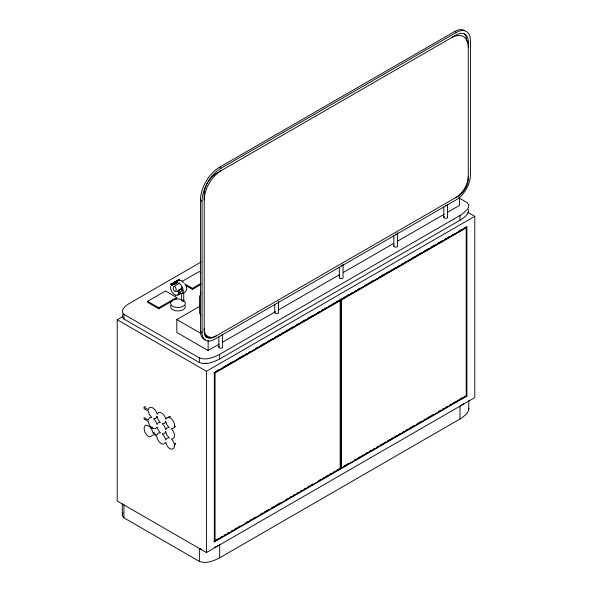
<?xml version="1.0" encoding="UTF-8"?>
<svg xmlns="http://www.w3.org/2000/svg" width="592" height="592" viewBox="0 0 592 592"><rect width="100%" height="100%" fill="white"/><g stroke="black" fill="none" stroke-linecap="round" stroke-linejoin="round"><path stroke-width="0.89" d="M200.377 293.099L201.021 292.248M170.407 286.595C170.259 289.836 172.383 293.913 175.706 295.29M183.749 292.603L183.749 300.758C183.594 301.987 180.715 300.854 182.129 300.144M173.293 283.775L173.493 283.331M173.338 283.087L173.937 283.871M173.641 284.027L173.774 283.731M468.879 400.17L468.657 410.508L466.341 414.185L461.864 417.915L219.676 557.812C213.638 560.942 206.127 564.028 199.386 561.394L123.943 517.83L122.329 515.787L122.884 512.938M173.33 283.131L174.181 283.605M221.245 335.264A1.857 1.073 0 0 0 222.585 334.487L222.585 347.4A1.857 1.073 0 0 1 221.245 348.17L220.254 348.17A1.976 1.14 0 0 1 218.877 347.378L218.87 346.801A1.857 1.073 0 0 1 219.351 346.313M278.558 301.506L278.499 312.865A1.857 1.073 0 0 1 277.16 313.634L276.168 313.627A1.976 1.14 0 0 1 274.799 312.835L274.784 312.265A1.857 1.073 0 0 1 274.969 311.999M343.064 264.35L343.071 277.833A1.857 1.073 0 0 1 341.732 278.61L340.74 278.603A1.976 1.14 0 0 1 339.371 277.811L339.357 277.234A1.857 1.073 0 0 1 339.549 276.975M343.131 264.639L343.071 264.92A1.857 1.073 0 0 1 341.732 265.697L341.236 265.734M397.58 232.871L397.595 246.361A1.857 1.073 0 0 1 396.255 247.13L395.264 247.123A1.976 1.14 0 0 1 393.895 246.331L393.88 245.761A1.857 1.073 0 0 1 394.065 245.495M397.654 233.159L397.595 233.448A1.857 1.073 0 0 1 396.255 234.217L395.264 234.21M447.604 204.321L447.545 217.516A1.857 1.073 0 0 1 446.205 218.293L445.214 218.285A1.976 1.14 0 0 1 443.845 217.493L443.83 216.924A1.857 1.073 0 0 1 444.318 216.428M174.3 427.069C175.831 422.71 169.837 413.882 165.619 418.921C165.42 415.303 159.337 409.131 157.035 414.222C157.021 410.374 149.968 403.611 148.266 409.716L144.137 407.333L144.137 408.813L148.311 411.225L149.413 414.6L151.796 417.597L149.362 417.826L148.281 420.039L144.063 417.604L144.122 419.047L148.289 421.46C148.303 425.315 154.098 432.145 157.095 426.987L158.301 430.199L160.513 432.893L158.086 433.078L156.984 435.172L153.136 432.952C152.011 429.77 150.324 425.737 146.513 425.204A5.609 3.241 60 0 0 144.885 425.789L144.034 428.445L144.87 432.101A5.661 3.271 60 0 0 146.365 434.439C151.508 441.292 152.07 430.495 156.88 436.77C157.183 440.552 162.778 447.5 165.723 442.239C169.26 454.678 179.768 448.211 171.369 438.983C176.749 439.205 174.166 430.747 171.199 428.83L173.53 428.134L175.661 426.284M122.884 314.1L122.329 316.949L123.943 318.992L199.386 362.556C206.127 365.19 213.638 362.104 219.676 358.974L459.999 220.231C463.758 217.782 468.997 214.63 468.812 209.531M171.776 284.352L171.961 284.826M173.471 283.228L174.004 283.368M174.61 282.029L174.588 282.058A0.903 0.377 60 0 0 174.425 282.347A0.903 0.496 60 0 1 174.596 282.029L174.581 282.251A0.903 0.422 60 0 1 174.699 281.97M178.066 294.017L177.659 294.483M171.48 284.456L178.851 280.016L179.716 280.334M178.68 294.342L179.243 293.499L178.666 294.365M178.458 294.424L179.058 293.536M178.562 294.402L179.154 293.528M180.923 289.199L180.271 289.481M173.7 284.005L174.055 283.472M173.952 286.35C172.546 287.712 173.293 290.783 175.04 291.553L175.387 291.501C176.793 290.139 176.053 287.068 174.3 286.299L179.539 283.124M182.551 292.522C184.238 290.642 182.01 284.878 179.006 283.124M180.775 293.499L177.933 295.142L175.78 295.327M175.099 282.177L174.751 283.035L175.417 283.279M178.673 291.279C177.696 293.151 182.995 291.271 181.515 290.102M178.717 291.871L178.51 292.441M463.558 403.788L459.999 406.156L459.999 419.062M176.86 291.449L180.871 289.236M201.065 262.041L129.87 303.148C126.436 305.021 119.214 310.408 123.943 314.345L199.386 357.901C206.127 360.535 213.638 357.457 219.676 354.327L461.864 214.422L467.377 209.442L468.657 207.022L468.812 204.884L466.925 202.494L458.978 197.906M205.283 339.86A17.486 10.094 -60 0 1 200.444 331.328L200.444 200.2A26.855 15.503 -60 0 1 219.432 167.307L454.671 31.494A19.995 11.544 -60 0 1 464.661 30.503M202.072 332.267L202.072 201.139A26.855 15.503 -60 0 1 221.06 168.246L456.299 32.434A19.995 11.544 -60 0 1 470.433 40.596L470.433 174.973A20.372 11.759 -60 0 1 456.032 199.918L214.437 339.401A17.486 10.094 -60 0 1 202.072 332.267L200.444 331.328M171.325 283.923L178.606 279.72A0.903 0.903 0 0 1 179.184 279.602L170.925 284.367A0.903 0.903 0 0 1 171.317 283.923A0.903 0.888 60 0 0 170.955 284.352M172.553 283.901L171.502 284.663L172.649 284.471M173.796 283.886L173.426 283.938M173.671 284.101L174.3 283.738L173.841 282.946M175.454 283.242L171.525 285.07M177.822 281.91L171.865 285.433L171.162 284.227A0.903 0.762 60 0 1 171.443 283.849A0.903 0.821 60 0 0 171.051 284.293M173.745 284.589L178.014 282.118M174.033 284.552L177.844 282.354M172.805 300.721L158.804 308.802L147.623 302.349L147.623 301.313L165.508 290.983L176.697 297.443L176.697 298.472L174.359 299.818M182.055 281.429L199.171 271.55L200.769 272.475M467.628 212.195L474.791 216.332L474.791 397.609L206.438 552.543L117.209 501.032L117.209 319.754L122.81 316.513M147.623 301.313L158.804 307.773L176.697 297.443M184.475 283.723L192.459 288.341L201.021 283.398M185.274 285.218L192.459 289.37L201.021 284.434M219.343 344.063L208.14 350.531L176.83 332.452L176.83 319.547L200.044 306.138M222.548 342.213L275.384 311.71M278.58 309.86L339.423 274.732M343.427 272.424L393.858 243.305M397.861 240.996L444.289 214.193M447.485 212.343L459.496 205.409L459.496 197.106M144.137 407.333L145.499 406.549M117.209 319.754L206.438 371.265L474.791 216.332M216.295 371.154L218.692 369.771M223.487 367.003L225.885 365.619M227.483 364.694L232.286 361.927M237.88 358.7L243.475 355.466M245.073 354.541L246.672 353.624M249.069 352.233L250.668 351.315M256.262 348.081L257.86 347.156M260.258 345.772L261.856 344.855M263.455 343.93L265.053 343.005M267.451 341.621L269.049 340.696M270.648 339.778L273.045 338.395M274.644 337.47L276.242 336.545M277.84 335.62L280.238 334.236M281.836 333.318L283.435 332.393M285.033 331.468L287.431 330.084M289.029 329.159L293.824 326.392M296.229 325.008L298.627 323.624M300.225 322.699L305.021 319.932M307.418 318.548L312.213 315.78M317.808 312.546L319.406 311.629M321.804 310.245L323.402 309.32M325.001 308.395L326.599 307.47M328.997 306.086L330.595 305.169M332.193 304.244L334.591 302.86M336.189 301.935L337.788 301.01M339.386 300.092L341.784 298.708M343.382 297.783L344.981 296.858M346.579 295.933L348.977 294.55M350.575 293.632L352.973 292.248M354.571 291.323L356.169 290.398M357.768 289.473L360.173 288.089M364.968 285.322L367.366 283.938M368.964 283.013L373.759 280.245M379.354 277.019L384.948 273.785M386.546 272.86L388.145 271.943M390.542 270.559L392.141 269.634M393.739 268.709L395.338 267.784M397.735 266.4L399.334 265.482M401.731 264.099L403.33 263.174M404.928 262.249L406.526 261.324M408.924 259.94L410.522 259.022M412.121 258.097L414.518 256.713M416.117 255.788L417.715 254.863M419.314 253.946L421.719 252.562M423.317 251.637L424.915 250.712M426.514 249.787L428.911 248.403M430.51 247.486L435.305 244.711M437.703 243.327L442.498 240.559M444.895 239.175L446.494 238.25M448.092 237.333L449.691 236.408M452.088 235.024L453.687 234.099M459.281 230.873L460.879 229.948M463.277 228.564L464.875 227.639M213.897 372.538L214.326 372.79L466.903 226.965L466.903 396.092L214.326 541.917L213.897 541.665L466.474 395.848L466.903 396.092M340.615 300.41L340.185 300.166L340.185 468.22L340.615 468.472L340.615 300.41L215.022 372.923L215.022 540.977L214.593 540.733L214.593 372.671L465.778 227.654L466.207 227.898L466.207 395.959L464.18 396.633M340.185 468.22L340.918 467.798L340.918 299.744L341.347 299.989L466.207 227.898M168.365 417.175L169.726 416.391M165.619 418.921L166.981 418.137M150.634 427.757L151.996 426.973M169.164 417.382L170.526 416.59M151.182 428.549L152.544 427.764M153.136 432.952L154.497 432.167M174.24 443.97L175.602 443.179M174.448 445.029L175.809 444.244M214.593 540.733L218.596 538.424M220.194 537.499L221.793 536.574M224.19 535.19L225.796 534.265M227.395 533.34L228.993 532.423M231.391 531.031L232.989 530.106M234.595 529.189L236.992 527.798M238.591 526.88L240.189 525.955M245.791 522.721L248.189 521.337M249.794 520.412L251.393 519.487M252.991 518.562L255.389 517.179M260.191 514.404L262.589 513.02M264.187 512.095L268.99 509.327M271.388 507.943L273.793 506.552M275.391 505.635L280.194 502.86M285.788 499.626L287.386 498.701M289.791 497.317L291.39 496.392M292.988 495.474L294.587 494.549M296.992 493.158L298.59 492.241M300.188 491.316L301.787 490.391M304.192 489.007L305.79 488.082M307.389 487.157L309.786 485.773M311.392 484.848L312.99 483.923M318.585 480.689L320.99 479.305M322.588 478.38L324.187 477.455M325.785 476.538L328.19 475.147M329.788 474.229L331.387 473.304M332.985 472.379L335.39 470.995M336.989 470.07L339.386 468.686M344.122 465.948L348.925 463.181M354.527 459.947L356.125 459.022M358.53 457.631L360.128 456.706M361.727 455.788L363.333 454.863M365.73 453.472L367.329 452.547M369.734 451.163L371.332 450.238M372.938 449.313L374.536 448.388M376.934 447.004L378.54 446.079M380.138 445.154L382.536 443.771M384.141 442.846L385.74 441.921M387.338 440.996L389.743 439.612M391.342 438.687L392.947 437.762M394.546 436.837L396.943 435.453M398.549 434.528L400.947 433.144M402.553 432.219L404.151 431.294M405.749 430.369L408.154 428.985M409.753 428.06L414.555 425.285M416.953 423.902L421.756 421.127M424.161 419.743L425.759 418.818M427.365 417.893L432.967 414.659M438.568 411.425L440.167 410.5M442.572 409.109L444.17 408.191M445.769 407.266L447.374 406.341M449.772 404.95L451.37 404.025M452.976 403.108L455.374 401.716M456.98 400.791L458.578 399.866M460.176 398.949L462.581 397.558M177.371 291.264L176.89 291.516M178.362 279.861L178.569 279.742A0.903 0.799 60 0 1 179.043 279.683M175.336 281.614L175.387 281.577A0.903 0.377 60 0 1 175.528 281.548M216.635 546.446L219.676 544.899L219.676 557.812M214.075 547.519L216.013 546.742M172.154 284.13L172.457 284.574L172.25 284.101M206.275 363.222L203.7 363.214M445.709 205.417L446.205 205.38A1.857 1.073 0 0 0 447.545 204.61M179.028 293.047L180.516 293.04M179.346 293.417L180.767 293.425L179.235 293.417C183.202 294.49 188.574 290.864 186.147 286.417M179.798 280.231L182.136 280.956M182.625 281.97L183.749 282.628M201.665 549.272L199.386 548.481L199.386 561.394M183.15 300.211L183.749 300.758M200.925 315.04L199.645 313.457L199.356 296.34L200.592 294.979A8.17 6.653 -7.8 0 1 201.021 294.786M454.671 31.494L456.299 32.434M468.287 41.832A16.953 9.79 -60 0 0 456.299 34.913L216.206 173.53A16.953 9.79 -60 0 0 204.218 194.294L204.218 331.024A14.445 8.34 -60 0 0 214.437 336.922L458.067 196.263A14.445 8.34 -60 0 0 468.287 178.569L468.287 41.832L466.659 40.892A16.953 9.79 -60 0 0 464.18 33.899M466.903 226.965L466.474 226.714L466.474 395.848M219.432 167.307L221.06 168.246M200.444 200.2L202.072 201.139M176.83 319.547L201.095 333.555M205.01 335.812L208.14 337.618M214.593 372.671L215.022 372.923M340.918 467.798L341.347 468.043L341.347 299.989M181.418 289.532L183.157 290.768M123.173 504.347L123.943 504.917L123.943 517.83M174.603 283.849L173.907 282.643A0.903 0.718 60 0 1 174.203 282.258M447.604 217.234L447.537 216.946A1.976 1.14 0 0 0 447.337 216.679M222.644 347.112L222.57 346.823A1.976 1.14 0 0 0 222.377 346.557M468.812 408.369L468.879 409.398M459.999 215.577L459.999 220.231M443.771 207.059L443.771 217.205M393.821 235.905L393.821 246.05M339.297 267.377L339.297 277.522M274.725 304.251L274.725 312.554M219.676 354.327L219.676 358.974M218.811 336.944L218.811 347.09M214.326 372.79L214.326 541.917M208.14 340.385L208.14 350.531M206.438 371.265L206.438 552.543M199.386 357.901L199.386 362.556M192.459 288.341L192.459 289.37M181.692 287.024L181.692 290.65M181.692 293.366L181.692 300.618M158.804 307.773L158.804 308.802M123.943 314.345L123.943 318.992M122.27 503.844L122.27 514.907M178.606 279.713A0.903 0.888 60 0 1 179.169 279.609M174.152 282.51A0.903 0.577 60 0 1 174.359 282.169M178.836 279.653A0.962 0.873 60 0 1 179.073 279.661M175.728 281.37A0.903 0.718 60 0 1 176.201 281.318M175.654 281.422A0.903 0.666 60 0 1 176.098 281.385M175.572 281.459A0.903 0.577 60 0 1 175.972 281.452M175.491 281.511A0.903 0.481 60 0 1 175.772 281.503M171.347 284.123A0.903 0.614 60 0 1 171.569 283.775M171.48 284.049A0.903 0.54 60 0 1 171.673 283.716M171.177 284.227A0.903 0.755 60 0 1 171.473 283.827M185.104 305.576A7.4 4.27 0 0 1 177.955 310.955A7.4 4.27 0 0 1 170.807 305.576M183.187 300.203A7.4 4.27 0 0 1 180.486 307.241A7.4 4.27 0 0 1 170.585 302.852A7.4 4.27 0 0 1 181.655 299.522M216.472 335.745A17.331 10.005 -60 0 1 204.218 328.671M204.218 199.896A23.821 13.749 -60 0 1 221.06 170.725M451.444 37.718A23.821 13.749 -60 0 1 468.287 47.441M210.167 337.107A14.445 8.34 -60 0 1 205.587 336.7M468.287 176.216A17.331 10.005 -60 0 1 456.032 197.439M207.385 336.189A17.331 10.005 -60 0 1 204.233 333.858M171.525 284.582L171.858 284.922L171.525 284.582M165.716 431.701L164.495 433.736L162.201 433.855L164.509 436.593L165.738 439.982L166.974 438.006L169.319 437.939L166.951 435.113L165.716 431.701M165.723 421.437L164.524 423.45L162.223 423.62L164.546 426.41L165.73 429.703L166.929 427.794L169.26 427.653L166.944 424.841L165.723 421.437M157.021 416.428L155.807 418.433L153.624 418.633L155.711 421.149L157.05 424.486L158.145 422.762L160.343 422.444L158.212 419.802L157.021 416.428M178.784 290.235L181.87 288.504L178.784 290.235M180.627 293.38L179.139 293.388L180.678 293.41M180.708 293.417L179.235 293.417L180.767 293.425"/></g></svg>
